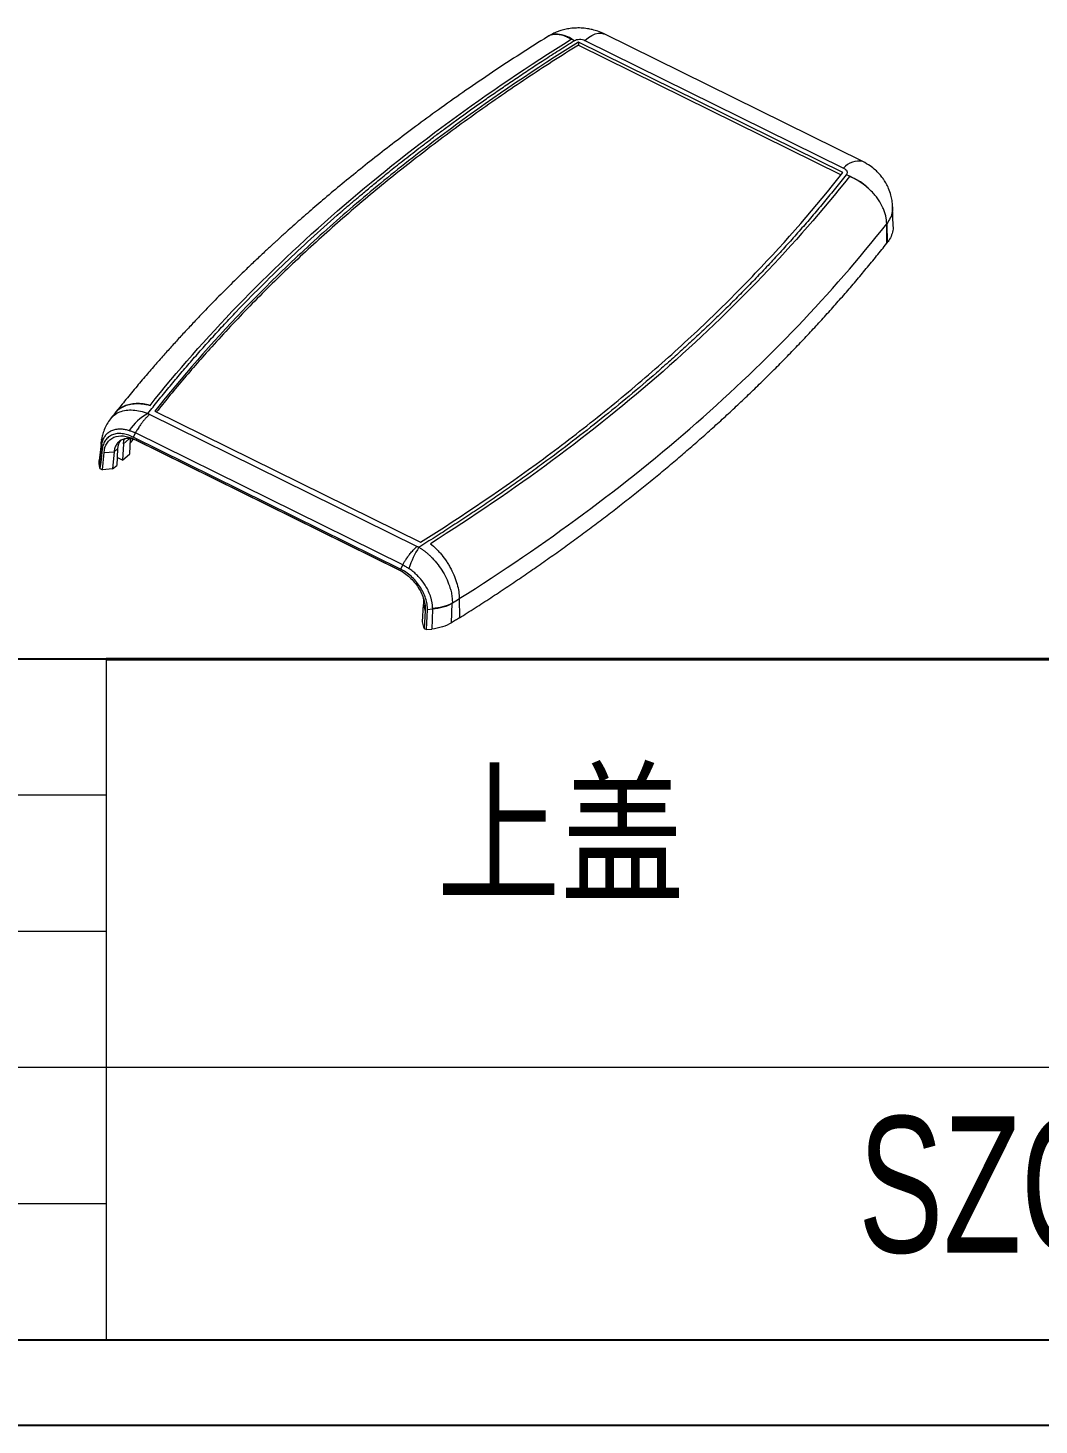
# Model space of a CAD drawing. Header units: inches. Extents: x 1568 to 2997, y 532 to 848.
# Drawn here: x 2378.8 to 2468.2, y 531.8 to 655.3 of the extents above; entities that cross this region are included whole.
import ezdxf

# ---------------------------------------------------------------- set-up
doc = ezdxf.new("R2010")
doc.units = ezdxf.units.IN
doc.layers.add('文字', color=81, linetype='Continuous')
doc.layers.add('粗实线', color=7, linetype='Continuous', lineweight=30)
doc.layers.add('细实线', color=3, linetype='Continuous', lineweight=9)
doc.styles.add('宋体', font='', dxfattribs={"width": 0.8, "height": 3.5})
doc.styles.add('长仿宋', font='', dxfattribs={"width": 0.7, "height": 4})
doc.styles.get('宋体').set_extended_font_data('SimSun')
doc.styles.get('长仿宋').set_extended_font_data('SimSun')

msp = doc.modelspace()

# ---------------------------------------------------------------- linework, layer by layer
at = {"color": 7, "linetype": 'Continuous', "lineweight": 15}
for p, q in [((2452.626, 643.436), (2429.762, 654.717)), ((2427.478, 653.739), (2450.706, 642.278)), ((2450.862, 642.473), (2427.489, 654.005)), ((2428.055, 654.152), (2450.92, 642.871)), ((2455.302, 637.737), (2455.25, 639.46)), ((2454.737, 636.223), (2454.73, 637.929)), ((2454.737, 636.223), (2454.73, 637.929)), ((2454.73, 637.929), (2454.781, 636.279)), ((2386.495, 621.187), (2386.094, 620.688)), ((2390.03, 621.388), (2413.517, 609.8)), ((2386.1, 620.683), (2386.114, 620.697)), ((2413.205, 609.421), (2389.562, 621.087)), ((2385.301, 618.719), (2385.105, 617.02)), ((2387.818, 617.603), (2387.888, 618.937)), ((2387.868, 618.569), (2388.127, 618.883)), ((2388.311, 619.471), (2388.103, 619.096)), ((2411.746, 607.43), (2388.103, 619.096)), ((2388.217, 618.902), (2411.612, 607.359)), ((2388.217, 618.902), (2388.567, 618.721)), ((2411.954, 607.805), (2388.311, 619.471)), ((2411.963, 607.178), (2388.567, 618.721)), ((2385.125, 616.619), (2385.32, 618.308)), ((2385.32, 618.308), (2385.377, 618.009)), ((2385.409, 616.206), (2385.537, 617.739)), ((2385.537, 617.739), (2386.424, 617.784)), ((2386.424, 617.784), (2386.298, 616.277)), ((2386.733, 618.053), (2386.424, 617.784)), ((2386.733, 618.053), (2386.656, 616.589)), ((2387.249, 618.504), (2387.172, 617.04)), ((2387.172, 617.04), (2387.818, 617.603)), ((2385.182, 616.318), (2385.125, 616.619)), ((2385.182, 616.318), (2385.409, 616.206)), ((2386.298, 616.277), (2385.409, 616.206)), ((2386.298, 616.277), (2386.656, 616.589)), ((2387.172, 617.04), (2386.692, 617.277)), ((2411.954, 607.805), (2411.746, 607.43)), ((2411.612, 607.359), (2411.963, 607.178)), ((2413.691, 602.761), (2413.79, 604.282)), ((2413.79, 604.282), (2413.935, 603.728)), ((2414.579, 603.871), (2414.123, 603.826)), ((2414.579, 603.871), (2414.517, 602.117)), ((2416.267, 602.68), (2416.328, 604.399)), ((2416.946, 604.816), (2416.953, 603.11)), ((2416.946, 604.816), (2416.953, 603.11)), ((2413.834, 602.181), (2413.691, 602.761)), ((2413.935, 603.728), (2413.834, 602.181)), ((2413.834, 602.181), (2414.06, 602.069)), ((2414.06, 602.069), (2414.517, 602.117))]:
    msp.add_line(p, q, dxfattribs=at)
at = {"color": 8, "linetype": 'Continuous', "lineweight": 15}
msp.add_line((2387.754, 618.945), (2387.249, 618.504), dxfattribs=at)
for p, q in [((2385.727, 599.476), (2295.451, 599.476)), ((2138.5, 539.293), (2566.278, 539.293)), ((2126.937, 531.77), (2573.801, 531.77))]:
    msp.add_line(p, q)
at = {"color": 8, "linetype": 'Continuous', "lineweight": 15, "flags": 128}
msp.add_lwpolyline([(2428.055, 654.152), (2428.364, 654.396), (2428.665, 654.586), (2428.954, 654.717), (2429.226, 654.787), (2429.477, 654.796), (2429.703, 654.743), (2429.762, 654.717)], dxfattribs=at)
at = {"color": 7, "linetype": 'Continuous', "lineweight": 15, "flags": 128}
for points in [[(2427.489, 654.005), (2427.484, 653.872), (2427.478, 653.739)], [(2385.314, 618.83), (2385.319, 618.861), (2385.333, 618.938)], [(2387.249, 618.504), (2387.289, 618.781), (2387.334, 618.929)], [(2385.377, 618.009), (2385.311, 617.434), (2385.246, 616.876), (2385.182, 616.318)], [(2414.06, 602.069), (2414.082, 602.666), (2414.102, 603.246), (2414.123, 603.826)]]:
    msp.add_lwpolyline(points, dxfattribs=at)
at = {"color": 7, "linetype": 'Continuous', "lineweight": 15}
for centre, radius, start, end in [((2425.494, 652.057), 2.623, 52.07419, 96.12143), ((2449.156, 636.749), 5.865, 42.70709, 70.16823), ((2392.106, 616.52), 5.377, 120.06023, 144.04284), ((2387.928, 618.041), 1.195, 138.38786, 179.38957), ((2420.484, 604.841), 8.42, 147.60541, 161.77036), ((2414.363, 608.362), 4.397, 272.8373, 296.57359)]:
    msp.add_arc(centre, radius, start, end, dxfattribs=at)
at = {"color": 8, "linetype": 'Continuous', "lineweight": 15}
for centre, radius, start, end in [((2452.233, 641.763), 1.719, 76.76681, 139.8489), ((2386.592, 618.669), 1.288, 172.83312, 191.97374)]:
    msp.add_arc(centre, radius, start, end, dxfattribs=at)
at = {"color": 7, "linetype": 'Continuous', "lineweight": 15}
for points, knots in [([(2424.767, 654.489), (2423.967, 653.986), (2422.315, 652.947), (2419.908, 651.361), (2417.569, 649.769), (2415.387, 648.233), (2413.357, 646.757), (2411.469, 645.342), (2409.691, 643.969), (2408.004, 642.63), (2406.396, 641.318), (2405.132, 640.258), (2404.181, 639.445), (2403.516, 638.869), (2402.87, 638.304), (2402.264, 637.767), (2401.758, 637.314), (2401.361, 636.955), (2401.064, 636.685), (2400.821, 636.463), (2400.615, 636.274), (2400.4, 636.076), (2400.137, 635.833), (2399.8, 635.52), (2399.408, 635.153), (2398.979, 634.748), (2398.537, 634.328), (2397.785, 633.605), (2396.715, 632.559), (2395.347, 631.184), (2394.172, 629.968), (2393.199, 628.939), (2392.422, 628.103), (2391.661, 627.27), (2390.893, 626.414), (2390.092, 625.507), (2389.233, 624.514), (2388.312, 623.425), (2387.387, 622.309), (2386.78, 621.552), (2386.493, 621.194)], [0, 0, 0, 0, 0.052267, 0.1078934, 0.1608446, 0.2111196, 0.2587178, 0.3036392, 0.3461093, 0.3880101, 0.4282636, 0.4668701, 0.4844993, 0.5017626, 0.5186626, 0.5351072, 0.5496092, 0.5589425, 0.5668725, 0.5733987, 0.5785207, 0.5835196, 0.5908092, 0.5998327, 0.6109225, 0.6228946, 0.6350671, 0.64744, 0.6854487, 0.7251298, 0.7648218, 0.7883581, 0.8116842, 0.8347991, 0.857793, 0.8826443, 0.9096426, 0.9392052, 0.9713282, 1, 1, 1, 1]), ([(2429.762, 654.717), (2429.577, 654.8), (2429.234, 654.955), (2428.73, 655.1), (2428.231, 655.199), (2427.713, 655.252), (2427.161, 655.249), (2426.645, 655.193), (2426.234, 655.107), (2425.89, 655.01), (2425.566, 654.897), (2425.165, 654.725), (2424.892, 654.564), (2424.741, 654.475)], [0, 0, 0, 0, 0.1170636, 0.2158855, 0.2983938, 0.4068209, 0.5121771, 0.6129123, 0.7025139, 0.7514882, 0.8165041, 0.8988165, 1, 1, 1, 1]), ([(2426.849, 654.264), (2426.688, 654.352), (2426.362, 654.53), (2425.924, 654.659), (2425.537, 654.705), (2425.186, 654.67), (2424.923, 654.6), (2424.798, 654.501), (2424.772, 654.481)], [0, 0, 0, 0, 0.20490443, 0.41575048, 0.5782444, 0.74364634, 0.94851269, 1, 1, 1, 1]), ([(2425.214, 654.665), (2425.452, 654.712), (2425.71, 654.7), (2426.126, 654.599), (2426.269, 654.55), (2426.556, 654.427), (2426.701, 654.353), (2426.849, 654.264)], [0, 0, 0, 0, 0.5, 0.5, 0.75, 0.75, 1, 1, 1, 1]), ([(2389.413, 621.174), (2389.564, 621.365), (2389.867, 621.748), (2390.327, 622.32), (2390.792, 622.891), (2391.261, 623.46), (2391.734, 624.028), (2392.212, 624.595), (2392.694, 625.159), (2393.181, 625.722), (2393.672, 626.284), (2394.167, 626.844), (2394.667, 627.402), (2395.172, 627.959), (2395.68, 628.514), (2396.194, 629.067), (2396.711, 629.618), (2397.754, 630.717), (2399.35, 632.35), (2401.545, 634.497), (2403.808, 636.613), (2405.368, 638.006), (2406.179, 638.715), (2406.231, 638.761), (2406.318, 638.837), (2406.44, 638.943), (2406.597, 639.079), (2406.789, 639.246), (2407.017, 639.442), (2407.281, 639.669), (2407.58, 639.924), (2407.916, 640.21), (2408.289, 640.524), (2408.7, 640.868), (2409.148, 641.241), (2409.634, 641.642), (2410.159, 642.071), (2410.724, 642.528), (2411.329, 643.013), (2411.975, 643.525), (2412.662, 644.064), (2413.392, 644.629), (2414.165, 645.22), (2414.981, 645.837), (2415.842, 646.478), (2416.749, 647.144), (2417.703, 647.834), (2418.703, 648.547), (2419.752, 649.283), (2420.851, 650.041), (2422, 650.821), (2423.2, 651.621), (2424.452, 652.44), (2425.757, 653.28), (2426.652, 653.841), (2427.106, 654.126)], [0, 0, 0, 0, 0.0156153, 0.0312342, 0.0468565, 0.0624818, 0.0781101, 0.0937409, 0.1093742, 0.1250095, 0.1406468, 0.1562858, 0.1719261, 0.1875677, 0.2032102, 0.2188535, 0.2344972, 0.2501412, 0.312638, 0.3751209, 0.4375761, 0.4999903, 0.5004552, 0.5018366, 0.5041346, 0.5073492, 0.5114803, 0.5165282, 0.5224929, 0.5293744, 0.537173, 0.5458886, 0.5555216, 0.5660719, 0.5775399, 0.5899256, 0.6032294, 0.6174513, 0.6325918, 0.648651, 0.6656292, 0.6835267, 0.7023437, 0.7220807, 0.742738, 0.7643158, 0.7868145, 0.8102345, 0.8345762, 0.8598398, 0.8860258, 0.9131344, 0.9411661, 0.9701212, 1, 1, 1, 1]), ([(2389.61, 621.896), (2392.015, 624.905), (2394.601, 627.849), (2400.131, 633.587), (2403.075, 636.381), (2409.308, 641.798), (2412.595, 644.422), (2419.49, 649.484), (2423.097, 651.922), (2426.849, 654.264)], [0, 0, 0, 0, 0.25, 0.25, 0.5, 0.5, 0.75, 0.75, 1, 1, 1, 1]), ([(2389.61, 621.896), (2392.015, 624.905), (2394.601, 627.849), (2400.131, 633.587), (2403.075, 636.381), (2409.308, 641.798), (2412.596, 644.422), (2419.49, 649.484), (2423.097, 651.922), (2426.849, 654.264)], [0, 0, 0, 0, 0.25, 0.25, 0.5, 0.5, 0.75, 0.75, 1, 1, 1, 1]), ([(2427.489, 654.005), (2427.488, 654.004), (2427.486, 654.004), (2427.485, 654.003), (2423.701, 651.645), (2420.073, 649.194), (2414.869, 645.373), (2413.175, 644.076), (2410.693, 642.094), (2409.876, 641.427), (2408.266, 640.084), (2407.471, 639.407), (2405.121, 637.361), (2403.598, 635.975), (2400.64, 633.162), (2399.204, 631.733), (2395.037, 627.394), (2392.445, 624.428), (2390.033, 621.391), (2390.032, 621.39), (2390.031, 621.389), (2390.03, 621.388)], [0.00972593, 0.00972593, 0.00972593, 0.00972593, 0.00980374, 0.00980374, 0.00980374, 0.25490178, 0.25490178, 0.3774508, 0.3774508, 0.43872531, 0.43872531, 0.49999982, 0.49999982, 0.62254884, 0.62254884, 0.74509786, 0.74509786, 0.9901959, 0.9901959, 0.9901959, 0.99027388, 0.99027388, 0.99027388, 0.99027388]), ([(2427.478, 653.739), (2427.284, 653.618), (2426.316, 653.013), (2423.824, 651.42), (2420.832, 649.411), (2417.921, 647.354), (2415.064, 645.264), (2412.289, 643.128), (2409.599, 640.945), (2407.625, 639.286), (2405.695, 637.605), (2403.181, 635.335), (2400.756, 633.022), (2398.423, 630.669), (2396.719, 628.885), (2394.72, 626.712), (2392.898, 624.627), (2391.287, 622.698), (2390.531, 621.756), (2390.178, 621.316)], [0, 0, 0, 0, 0.0128975, 0.064489, 0.1676822, 0.2192738, 0.2708655, 0.3740592, 0.4256508, 0.4772425, 0.5288341, 0.5804258, 0.6836196, 0.7352112, 0.7868028, 0.8383944, 0.9217625, 0.9634722, 1, 1, 1, 1]), ([(2427.106, 654.126), (2427.23, 654.203), (2427.394, 654.248), (2427.74, 654.258), (2427.915, 654.221), (2428.055, 654.152)], [0, 0, 0, 0, 0.5, 0.5, 1, 1, 1, 1]), ([(2455.249, 639.446), (2455.237, 639.63), (2455.215, 639.977), (2455.096, 640.522), (2454.922, 641.026), (2454.708, 641.463), (2454.506, 641.794), (2454.293, 642.091), (2454.04, 642.391), (2453.699, 642.727), (2453.24, 643.099), (2452.846, 643.315), (2452.627, 643.436)], [0, 0, 0, 0, 0.1104188, 0.2089103, 0.3330122, 0.4278326, 0.4988486, 0.5646528, 0.646688, 0.7329699, 0.8513274, 1, 1, 1, 1]), ([(2451.146, 642.265), (2450.988, 642.068), (2450.674, 641.672), (2450.197, 641.081), (2449.716, 640.491), (2449.23, 639.904), (2448.739, 639.318), (2448.243, 638.733), (2447.743, 638.151), (2447.238, 637.571), (2446.728, 636.992), (2446.214, 636.415), (2445.696, 635.84), (2445.172, 635.267), (2444.644, 634.696), (2444.112, 634.127), (2443.575, 633.56), (2443.033, 632.995), (2442.487, 632.432), (2441.936, 631.871), (2441.381, 631.312), (2440.821, 630.754), (2440.257, 630.199), (2439.688, 629.647), (2439.115, 629.096), (2438.537, 628.547), (2437.955, 628), (2437.368, 627.456), (2436.777, 626.914), (2436.181, 626.373), (2435.581, 625.835), (2434.977, 625.3), (2433.785, 624.255), (2431.977, 622.714), (2429.508, 620.7), (2426.975, 618.72), (2424.811, 617.097), (2423.048, 615.817), (2421.71, 614.865), (2420.356, 613.922), (2418.989, 612.988), (2417.607, 612.064), (2416.21, 611.15), (2414.801, 610.245), (2413.85, 609.649), (2413.374, 609.351)], [0, 0, 0, 0, 0.016152, 0.0323026, 0.0484519, 0.0645997, 0.080746, 0.096891, 0.1130344, 0.1291764, 0.1453168, 0.1614557, 0.1775931, 0.193729, 0.2098633, 0.225996, 0.2421272, 0.2582568, 0.2743848, 0.2905112, 0.306636, 0.3227592, 0.3388809, 0.3550009, 0.3711193, 0.3872362, 0.4033514, 0.4194651, 0.4355772, 0.4516878, 0.4677968, 0.4839043, 0.5000103, 0.5624244, 0.6248795, 0.6873624, 0.7498591, 0.7811467, 0.8124325, 0.8437144, 0.8749906, 0.9062592, 0.9375183, 0.9687659, 1, 1, 1, 1]), ([(2413.517, 609.8), (2413.518, 609.801), (2413.519, 609.802), (2413.52, 609.802), (2417.296, 612.166), (2420.917, 614.624), (2426.112, 618.456), (2427.805, 619.758), (2431.102, 622.404), (2432.708, 623.749), (2435.051, 625.799), (2435.821, 626.488), (2437.34, 627.877), (2438.089, 628.576), (2440.302, 630.691), (2441.73, 632.12), (2445.878, 636.461), (2448.459, 639.43), (2450.86, 642.47), (2450.86, 642.471), (2450.861, 642.472), (2450.862, 642.473)], [0.00972593, 0.00972593, 0.00972593, 0.00972593, 0.00980392, 0.00980392, 0.00980392, 0.25490196, 0.25490196, 0.37745098, 0.37745098, 0.5, 0.5, 0.56127451, 0.56127451, 0.62254902, 0.62254902, 0.74509804, 0.74509804, 0.99019608, 0.99019608, 0.99019608, 0.99027388, 0.99027388, 0.99027388, 0.99027388]), ([(2451.433, 642.134), (2449.047, 639.119), (2446.479, 636.167), (2440.984, 630.415), (2438.056, 627.614), (2431.856, 622.18), (2428.584, 619.548), (2421.72, 614.468), (2418.128, 612.021), (2414.392, 609.669)], [0, 0, 0, 0, 0.25, 0.25, 0.5, 0.5, 0.75, 0.75, 1, 1, 1, 1]), ([(2451.433, 642.134), (2449.047, 639.119), (2446.479, 636.167), (2440.984, 630.415), (2438.056, 627.614), (2431.856, 622.18), (2428.584, 619.548), (2421.72, 614.468), (2418.128, 612.02), (2414.392, 609.669)], [0, 0, 0, 0, 0.25, 0.25, 0.5, 0.5, 0.75, 0.75, 1, 1, 1, 1]), ([(2450.92, 642.871), (2451.06, 642.801), (2451.162, 642.701), (2451.244, 642.481), (2451.224, 642.364), (2451.146, 642.265)], [0, 0, 0, 0, 0.5, 0.5, 1, 1, 1, 1]), ([(2452.17, 641.758), (2452.088, 641.809), (2451.85, 641.955), (2451.598, 642.063), (2451.433, 642.134)], [0, 0, 0, 0, 0.3433929, 1, 1, 1, 1]), ([(2453.465, 640.726), (2453.181, 641.03), (2452.866, 641.302), (2452.349, 641.66), (2452.17, 641.771), (2451.807, 641.968), (2451.622, 642.057), (2451.433, 642.134)], [0, 0, 0, 0, 0.5, 0.5, 0.75, 0.75, 1, 1, 1, 1]), ([(2454.73, 637.929), (2454.729, 638.158), (2454.7, 638.393), (2454.617, 638.749), (2454.582, 638.869), (2454.5, 639.111), (2454.451, 639.233), (2454.289, 639.592), (2454.156, 639.828), (2453.922, 640.174), (2453.838, 640.288), (2453.659, 640.511), (2453.565, 640.62), (2453.465, 640.726)], [0, 0, 0, 0, 0.25, 0.25, 0.375, 0.375, 0.5, 0.5, 0.75, 0.75, 0.875, 0.875, 1, 1, 1, 1]), ([(2454.73, 637.929), (2454.729, 638.158), (2454.7, 638.393), (2454.617, 638.749), (2454.582, 638.869), (2454.5, 639.111), (2454.451, 639.233), (2454.289, 639.592), (2454.156, 639.828), (2453.922, 640.174), (2453.838, 640.288), (2453.659, 640.511), (2453.565, 640.62), (2453.465, 640.726)], [0, 0, 0, 0, 0.25, 0.25, 0.375, 0.375, 0.5, 0.5, 0.75, 0.75, 0.875, 0.875, 1, 1, 1, 1]), ([(2416.946, 604.816), (2424.555, 609.602), (2431.602, 614.807), (2444.237, 625.879), (2449.859, 631.771), (2454.73, 637.929)], [0, 0, 0, 0, 0.5, 0.5, 1, 1, 1, 1]), ([(2455.284, 637.754), (2455.29, 637.662), (2455.308, 637.391), (2455.183, 636.95), (2454.987, 636.552), (2454.825, 636.336), (2454.781, 636.279)], [0, 0, 0, 0, 0.178961, 0.5262067, 0.8734546, 1, 1, 1, 1]), ([(2416.953, 603.11), (2417.186, 603.257), (2417.651, 603.55), (2418.344, 603.993), (2419.033, 604.437), (2419.719, 604.884), (2420.401, 605.332), (2421.078, 605.782), (2421.753, 606.234), (2422.423, 606.688), (2423.089, 607.143), (2423.752, 607.601), (2424.411, 608.061), (2425.065, 608.522), (2425.717, 608.985), (2426.364, 609.45), (2427.007, 609.917), (2427.647, 610.386), (2428.283, 610.857), (2428.914, 611.329), (2429.543, 611.804), (2430.167, 612.28), (2430.787, 612.759), (2431.404, 613.239), (2432.016, 613.721), (2432.625, 614.205), (2433.23, 614.69), (2433.832, 615.178), (2434.429, 615.667), (2435.023, 616.159), (2435.612, 616.652), (2436.198, 617.147), (2436.78, 617.644), (2437.359, 618.143), (2437.933, 618.644), (2438.504, 619.147), (2439.07, 619.651), (2439.633, 620.158), (2440.192, 620.666), (2440.748, 621.176), (2441.299, 621.688), (2441.846, 622.202), (2442.39, 622.718), (2442.93, 623.235), (2443.466, 623.755), (2443.998, 624.276), (2444.527, 624.8), (2445.051, 625.325), (2445.572, 625.852), (2446.089, 626.381), (2446.602, 626.912), (2447.111, 627.444), (2447.617, 627.979), (2448.118, 628.515), (2448.616, 629.054), (2449.11, 629.594), (2449.6, 630.136), (2450.086, 630.68), (2450.569, 631.226), (2451.047, 631.773), (2451.522, 632.323), (2451.993, 632.874), (2452.46, 633.428), (2452.923, 633.983), (2453.382, 634.54), (2453.838, 635.099), (2454.29, 635.66), (2454.588, 636.035), (2454.737, 636.223)], [0, 0, 0, 0, 0.01527627, 0.03054136, 0.0457956, 0.06103933, 0.07627289, 0.09149662, 0.10671086, 0.12191595, 0.13711224, 0.15230005, 0.16747975, 0.18265166, 0.19781613, 0.21297351, 0.22812415, 0.24326838, 0.25840655, 0.27353901, 0.2886661, 0.30378817, 0.31890557, 0.33401865, 0.34912774, 0.36423321, 0.37933539, 0.39443465, 0.40953131, 0.42462574, 0.43971829, 0.45480929, 0.46989911, 0.48498808, 0.50007657, 0.51516491, 0.53025346, 0.54534257, 0.56043259, 0.57552386, 0.59061673, 0.60571156, 0.62080869, 0.63590847, 0.65101125, 0.66611738, 0.68122721, 0.69634108, 0.71145934, 0.72658234, 0.74171042, 0.75684394, 0.77198323, 0.78712865, 0.80228053, 0.81743924, 0.8326051, 0.84777846, 0.86295967, 0.87814906, 0.89334699, 0.90855379, 0.92376981, 0.93899538, 0.95423085, 0.96947654, 0.98473282, 1, 1, 1, 1]), ([(2389.61, 621.896), (2389.403, 621.944), (2388.983, 622.04), (2388.379, 622.064), (2387.811, 621.997), (2387.301, 621.836), (2386.868, 621.576), (2386.598, 621.355), (2386.502, 621.202), (2386.493, 621.188)], [0, 0, 0, 0, 0.1615645, 0.3278137, 0.4893784, 0.6556299, 0.81717, 0.9833963, 1, 1, 1, 1]), ([(2386.596, 621.301), (2386.617, 621.329), (2386.736, 621.484), (2387.042, 621.694), (2387.507, 621.914), (2388.043, 622.037), (2388.628, 622.063), (2389.158, 622.007), (2389.489, 621.926), (2389.61, 621.896)], [0, 0, 0, 0, 0.0366448, 0.2094067, 0.3821684, 0.5549302, 0.7277129, 0.9004958, 1, 1, 1, 1]), ([(2389.562, 621.087), (2389.548, 621.093), (2389.522, 621.106), (2389.483, 621.127), (2389.447, 621.15), (2389.424, 621.166), (2389.413, 621.174)], [0, 0, 0, 0, 0.24997, 0.5003324, 0.7487963, 1, 1, 1, 1]), ([(2386.109, 620.706), (2385.995, 620.549), (2385.777, 620.248), (2385.548, 619.759), (2385.391, 619.289), (2385.339, 618.977), (2385.314, 618.828)], [0, 0, 0, 0, 0.2826352, 0.5433827, 0.7822725, 1, 1, 1, 1]), ([(2389.562, 621.087), (2389.535, 621.063), (2389.483, 621.016), (2389.405, 620.942), (2389.329, 620.866), (2389.254, 620.788), (2389.182, 620.709), (2389.111, 620.628), (2389.042, 620.546), (2388.975, 620.464), (2388.907, 620.378), (2388.833, 620.28), (2388.747, 620.159), (2388.669, 620.043), (2388.582, 619.91), (2388.497, 619.776), (2388.4, 619.617), (2388.339, 619.518), (2388.311, 619.471)], [0, 0, 0, 0, 0.0601297, 0.1191098, 0.1769402, 0.2336211, 0.2891523, 0.343534, 0.396766, 0.4488483, 0.4997811, 0.5555547, 0.6247286, 0.7103872, 0.7496671, 0.8437489, 0.927185, 1, 1, 1, 1]), ([(2385.314, 618.828), (2385.311, 618.807), (2385.307, 618.776), (2385.303, 618.741), (2385.301, 618.723), (2385.3, 618.715), (2385.3, 618.712)], [0, 0, 0, 0, 0.5486389, 0.808633, 0.9147878, 1, 1, 1, 1]), ([(2385.332, 618.402), (2385.337, 618.433), (2385.348, 618.495), (2385.368, 618.586), (2385.392, 618.674), (2385.419, 618.76), (2385.45, 618.843), (2385.485, 618.923), (2385.523, 619), (2385.564, 619.074), (2385.609, 619.145), (2385.657, 619.213), (2385.708, 619.278), (2385.762, 619.339), (2385.819, 619.397), (2385.878, 619.452), (2385.941, 619.502), (2386.007, 619.55), (2386.075, 619.593), (2386.23, 619.68), (2386.491, 619.777), (2386.806, 619.817), (2387.054, 619.814), (2387.224, 619.799), (2387.398, 619.771), (2387.575, 619.732), (2387.694, 619.696), (2387.754, 619.678)], [0, 0, 0, 0, 0.0279778, 0.0559203, 0.083833, 0.1117204, 0.1395859, 0.1674318, 0.1952595, 0.2230698, 0.2508629, 0.2786387, 0.3063968, 0.3341367, 0.3618579, 0.3895603, 0.417244, 0.4449098, 0.4725591, 0.5001941, 0.6254817, 0.7496036, 0.7996944, 0.8497484, 0.8997974, 0.9498713, 1, 1, 1, 1]), ([(2388.103, 619.096), (2387.939, 619.177), (2387.777, 619.241), (2387.456, 619.34), (2387.295, 619.374), (2386.983, 619.408), (2386.834, 619.408), (2386.549, 619.376), (2386.411, 619.342), (2386.16, 619.243), (2386.045, 619.178), (2385.837, 619.017), (2385.744, 618.919), (2385.59, 618.702), (2385.526, 618.58), (2385.428, 618.31), (2385.394, 618.164), (2385.377, 618.009)], [0, 0, 0, 0, 0.125, 0.125, 0.25, 0.25, 0.375, 0.375, 0.5, 0.5, 0.625, 0.625, 0.75, 0.75, 0.875, 0.875, 1, 1, 1, 1]), ([(2385.537, 617.739), (2385.563, 618.052), (2385.654, 618.333), (2385.951, 618.788), (2386.156, 618.962), (2386.651, 619.178), (2386.941, 619.218), (2387.561, 619.161), (2387.891, 619.063), (2388.217, 618.902)], [0, 0, 0, 0, 0.25, 0.25, 0.5, 0.5, 0.75, 0.75, 1, 1, 1, 1]), ([(2388.567, 618.721), (2388.437, 618.786), (2388.307, 618.836), (2388.115, 618.893), (2388.051, 618.909), (2387.924, 618.934), (2387.861, 618.943), (2387.675, 618.96), (2387.557, 618.957), (2387.331, 618.924), (2387.222, 618.894), (2387.025, 618.807), (2386.935, 618.751), (2386.772, 618.614), (2386.701, 618.533), (2386.582, 618.352), (2386.533, 618.251), (2386.46, 618.029), (2386.436, 617.91), (2386.424, 617.784)], [0, 0, 0, 0, 0.125, 0.125, 0.1875, 0.1875, 0.25, 0.25, 0.375, 0.375, 0.5, 0.5, 0.625, 0.625, 0.75, 0.75, 0.875, 0.875, 1, 1, 1, 1]), ([(2387.754, 619.678), (2387.842, 619.649), (2387.934, 619.617), (2388.076, 619.564), (2388.124, 619.546), (2388.196, 619.518), (2388.219, 619.508), (2388.268, 619.489), (2388.299, 619.476), (2388.311, 619.471)], [0, 0, 0, 0, 0.5, 0.5, 0.75, 0.75, 0.875, 0.875, 1, 1, 1, 1]), ([(2385.125, 616.619), (2385.107, 616.732), (2385.084, 616.871), (2385.109, 617.009), (2385.114, 617.035)], [0, 0, 0, 0, 0.8081348, 1, 1, 1, 1]), ([(2411.954, 607.805), (2411.973, 607.841), (2412.011, 607.916), (2412.077, 608.031), (2412.152, 608.156), (2412.222, 608.264), (2412.303, 608.382), (2412.383, 608.497), (2412.473, 608.616), (2412.565, 608.737), (2412.67, 608.868), (2412.795, 609.014), (2412.927, 609.157), (2413.064, 609.295), (2413.157, 609.378), (2413.205, 609.421)], [0, 0, 0, 0, 0.05362, 0.1132123, 0.1787894, 0.2503603, 0.2896491, 0.3753047, 0.4444796, 0.5002581, 0.5927588, 0.6889835, 0.788932, 0.8926042, 1, 1, 1, 1]), ([(2413.374, 609.351), (2413.359, 609.356), (2413.329, 609.366), (2413.272, 609.388), (2413.232, 609.408), (2413.205, 609.421)], [0, 0, 0, 0, 0.2512509, 0.4997851, 1, 1, 1, 1]), ([(2413.374, 609.351), (2413.411, 609.329), (2413.485, 609.285), (2413.593, 609.215), (2413.698, 609.143), (2413.8, 609.07), (2413.898, 608.996), (2413.992, 608.922), (2414.082, 608.848), (2414.168, 608.774), (2414.249, 608.702), (2414.327, 608.631), (2414.399, 608.561), (2414.468, 608.494), (2414.699, 608.259), (2415.064, 607.836), (2415.513, 607.174), (2415.873, 606.485), (2416.081, 605.933), (2416.189, 605.545), (2416.243, 605.313), (2416.284, 605.084), (2416.313, 604.859), (2416.329, 604.64), (2416.33, 604.5), (2416.33, 604.43)], [0, 0, 0, 0, 0.02326, 0.0459844, 0.0681327, 0.0896667, 0.1105504, 0.1307502, 0.1502349, 0.1689755, 0.1869458, 0.2041216, 0.2204811, 0.2360048, 0.2506751, 0.3799897, 0.4999945, 0.6259031, 0.7493476, 0.7910464, 0.8329159, 0.8748508, 0.9167456, 0.9584958, 1, 1, 1, 1]), ([(2414.392, 609.669), (2414.567, 609.532), (2414.738, 609.38), (2414.987, 609.132), (2415.069, 609.046), (2415.231, 608.867), (2415.311, 608.774), (2415.544, 608.486), (2415.691, 608.286), (2415.897, 607.973), (2415.963, 607.867), (2416.091, 607.65), (2416.153, 607.54), (2416.328, 607.208), (2416.431, 606.985), (2416.613, 606.535), (2416.691, 606.307), (2416.817, 605.862), (2416.864, 605.645), (2416.929, 605.221), (2416.946, 605.013), (2416.946, 604.816)], [0, 0, 0, 0, 0.125, 0.125, 0.1875, 0.1875, 0.25, 0.25, 0.375, 0.375, 0.4375, 0.4375, 0.5, 0.5, 0.625, 0.625, 0.75, 0.75, 0.875, 0.875, 1, 1, 1, 1]), ([(2414.392, 609.669), (2414.567, 609.532), (2414.738, 609.38), (2414.987, 609.132), (2415.069, 609.046), (2415.231, 608.867), (2415.311, 608.774), (2415.544, 608.486), (2415.691, 608.286), (2415.897, 607.973), (2415.963, 607.867), (2416.091, 607.65), (2416.153, 607.54), (2416.328, 607.208), (2416.431, 606.985), (2416.613, 606.535), (2416.691, 606.307), (2416.816, 605.862), (2416.864, 605.645), (2416.929, 605.221), (2416.946, 605.013), (2416.946, 604.816)], [0, 0, 0, 0, 0.125, 0.125, 0.1875, 0.1875, 0.25, 0.25, 0.375, 0.375, 0.4375, 0.4375, 0.5, 0.5, 0.625, 0.625, 0.75, 0.75, 0.875, 0.875, 1, 1, 1, 1]), ([(2411.954, 607.805), (2411.965, 607.799), (2411.994, 607.782), (2412.039, 607.755), (2412.061, 607.742), (2412.129, 607.701), (2412.175, 607.674), (2412.31, 607.589), (2412.399, 607.532), (2412.487, 607.474)], [0, 0, 0, 0, 0.125, 0.125, 0.25, 0.25, 0.5, 0.5, 1, 1, 1, 1]), ([(2411.612, 607.359), (2411.938, 607.198), (2412.258, 606.975), (2412.843, 606.438), (2413.106, 606.125), (2413.535, 605.453), (2413.701, 605.096), (2413.911, 604.391), (2413.955, 604.044), (2413.935, 603.728)], [0, 0, 0, 0, 0.25, 0.25, 0.5, 0.5, 0.75, 0.75, 1, 1, 1, 1]), ([(2414.123, 603.826), (2414.128, 603.987), (2414.118, 604.154), (2414.066, 604.499), (2414.024, 604.672), (2413.912, 605.022), (2413.839, 605.2), (2413.669, 605.548), (2413.572, 605.718), (2413.353, 606.049), (2413.23, 606.211), (2412.969, 606.513), (2412.831, 606.654), (2412.536, 606.92), (2412.382, 607.041), (2412.07, 607.255), (2411.91, 607.349), (2411.746, 607.43)], [0, 0, 0, 0, 0.125, 0.125, 0.25, 0.25, 0.375, 0.375, 0.5, 0.5, 0.625, 0.625, 0.75, 0.75, 0.875, 0.875, 1, 1, 1, 1]), ([(2414.58, 603.971), (2414.58, 604.005), (2414.58, 604.074), (2414.574, 604.181), (2414.564, 604.293), (2414.549, 604.411), (2414.528, 604.532), (2414.502, 604.659), (2414.47, 604.789), (2414.396, 605.048), (2414.255, 605.421), (2414.015, 605.877), (2413.712, 606.33), (2413.423, 606.673), (2413.167, 606.93), (2413.003, 607.08), (2412.835, 607.221), (2412.663, 607.354), (2412.545, 607.434), (2412.487, 607.474)], [0, 0, 0, 0, 0.0280614, 0.0570786, 0.0870666, 0.1180441, 0.1499314, 0.1826071, 0.2161148, 0.2505086, 0.3815332, 0.5001007, 0.6048215, 0.7495353, 0.7995016, 0.8496462, 0.8999873, 0.9501469, 1, 1, 1, 1]), ([(2413.719, 604.98), (2413.74, 604.892), (2413.799, 604.649), (2413.793, 604.424), (2413.79, 604.282)], [0, 0, 0, 0, 0.3652563, 1, 1, 1, 1]), ([(2416.328, 604.399), (2416.095, 604.263), (2415.821, 604.145), (2415.225, 603.965), (2414.904, 603.903), (2414.579, 603.871)], [0, 0, 0, 0, 0.5, 0.5, 1, 1, 1, 1]), ([(2416.267, 602.68), (2416.029, 602.532), (2415.756, 602.408), (2415.162, 602.217), (2414.848, 602.151), (2414.517, 602.117)], [0, 0, 0, 0, 0.5, 0.5, 1, 1, 1, 1]), ([(2416.953, 603.11), (2416.839, 603.038), (2416.611, 602.895), (2416.382, 602.752), (2416.267, 602.68)], [0, 0, 0, 0, 0.4999065, 1, 1, 1, 1])]:
    msp.add_open_spline(points, degree=3, knots=knots, dxfattribs=at)
at = {"color": 8, "linetype": 'Continuous', "lineweight": 15}
for points, knots in [([(2455.236, 639.448), (2455.237, 639.304), (2455.24, 638.972), (2455.076, 638.454), (2454.845, 638.104), (2454.73, 637.929)], [0, 0, 0, 0, 0.2749725, 0.6363864, 1, 1, 1, 1]), ([(2386.114, 620.697), (2386.217, 620.816), (2386.439, 621.073), (2386.909, 621.332), (2387.476, 621.483), (2388.1, 621.502), (2388.752, 621.411), (2389.194, 621.253), (2389.413, 621.174)], [0, 0, 0, 0, 0.1499963, 0.3244703, 0.4968843, 0.6669093, 0.8347321, 1, 1, 1, 1]), ([(2385.32, 618.308), (2385.302, 618.416), (2385.279, 618.554), (2385.303, 618.688), (2385.308, 618.718)], [0, 0, 0, 0, 0.7786662, 1, 1, 1, 1])]:
    msp.add_open_spline(points, degree=3, knots=knots, dxfattribs=at)
at = {"color": 7, "linetype": 'Continuous', "lineweight": 15}
for points in [[(2454.781, 636.279), (2454.766, 636.26), (2454.752, 636.241), (2454.737, 636.223)], [(2385.32, 618.308), (2385.322, 618.325), (2385.328, 618.374), (2385.332, 618.402)], [(2414.58, 603.971), (2414.58, 603.941), (2414.579, 603.889), (2414.579, 603.871)], [(2416.328, 604.399), (2416.329, 604.409), (2416.329, 604.419), (2416.33, 604.43)], [(2416.33, 604.43), (2416.536, 604.558), (2416.741, 604.687), (2416.946, 604.816)]]:
    msp.add_open_spline(points, degree=3, dxfattribs=at)
at = {"layer": '粗实线', "color": 7, "lineweight": 40}
msp.add_line((2566.278, 599.476), (2385.727, 599.476), dxfattribs=at)
at = {"layer": '细实线', "color": 7}
for p, q in [((2385.727, 599.476), (2385.727, 539.293)), ((2385.727, 587.44), (2295.451, 587.44)), ((2385.727, 575.403), (2295.451, 575.403)), ((2566.278, 563.366), (2295.451, 563.366)), ((2385.727, 551.329), (2295.451, 551.329))]:
    msp.add_line(p, q, dxfattribs=at)

# ---------------------------------------------------------------- texts
at = {"layer": '文字', "color": 0, "insert": (2414.946, 589.085), "char_height": 10.0306, "width": 128.23778, "attachment_point": 1, "style": '宋体'}
msp.add_mtext('上盖', dxfattribs=at)
at = {"layer": '粗实线', "insert": (2452.222, 559.056), "char_height": 12.03674, "width": 134.98008, "attachment_point": 1, "style": '长仿宋'}
msp.add_mtext('{\\fSTXinwei|b0|i0|c134|p2;SZOMK}', dxfattribs=at)

doc.saveas('drawing.dxf')
